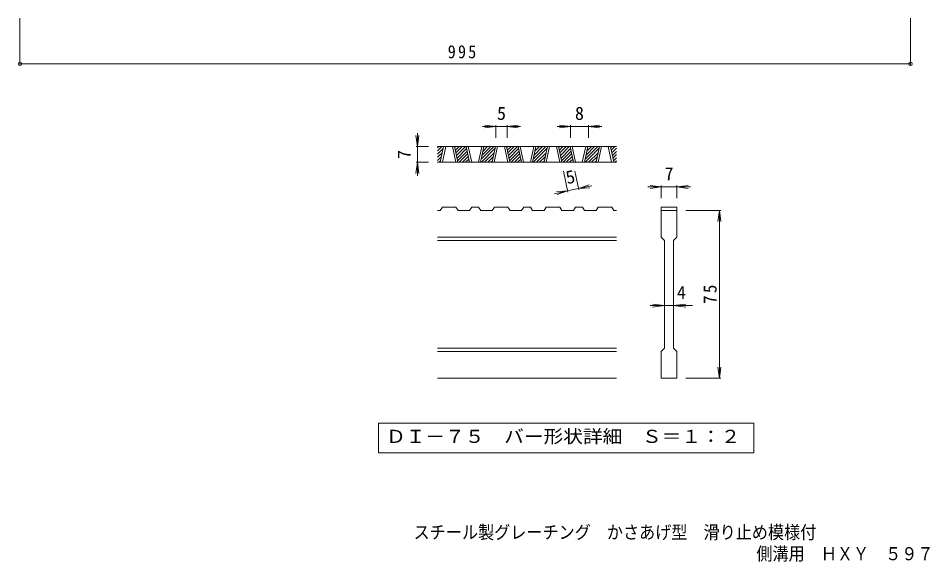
# Model space of a CAD drawing. Units: millimetres on the paper, enlarged 5 times, with parts at other scales. Extents: x -861 to 879, y -687 to 668.
# Drawn here: x -861 to 155, y -687 to -79 of the extents above; entities that cross this region are included whole.
import ezdxf
from ezdxf.enums import TextEntityAlignment as Align

# ---------------------------------------------------------------- set-up
doc = ezdxf.new("R2010")
doc.units = ezdxf.units.MM
doc.header["$LTSCALE"] = 5
doc.header["$PDMODE"] = 32
doc.header["$PDSIZE"] = 4
for name, color, linetype, lineweight in [('1-4_1-4ﾚｲﾔ', 7, 'Continuous', 9), ('D-0', 3, 'Continuous', 9), ('D-4', 7, 'Continuous', 9)]:
    doc.layers.add(name, color=color, linetype=linetype, lineweight=lineweight)
doc.layers.add('F-5_F-5ﾚｲﾔ', color=2, linetype='Continuous')
doc.styles.add('ＭＳ ゴシック', font='')
doc.styles.get('ＭＳ ゴシック').set_extended_font_data('MS Gothic')

msp = doc.modelspace()

# ---------------------------------------------------------------- linework, layer by layer
at = {"layer": '1-4_1-4ﾚｲﾔ'}
for p, q in [((-859.393, -79.335), (-859.393, -132.135)), ((135.607, -79.335), (135.607, -132.135)), ((-859.393, -130.335), (135.607, -130.335))]:
    msp.add_line(p, q, dxfattribs=at)
for p in [(-859.393, -130.335), (135.607, -130.335)]:
    msp.add_point(p, dxfattribs=at)
at = {"layer": 'D-0'}
for p, q in [((-192.812, -222.784), (-392.812, -222.784)), ((-392.812, -224.105), (-391.491, -222.784)), ((-392.812, -227.64), (-387.956, -222.784)), ((-389.944, -240.284), (-386.199, -222.784)), ((-387.444, -240.284), (-383.699, -222.784)), ((-376.199, -222.784), (-372.454, -240.284)), ((-373.699, -222.784), (-369.954, -240.284)), ((-373.455, -223.923), (-372.316, -222.784)), ((-372.832, -226.836), (-368.78, -222.784)), ((-372.209, -229.748), (-365.245, -222.784)), ((-371.586, -232.66), (-361.709, -222.784)), ((-357.171, -240.284), (-360.916, -222.784)), ((-354.671, -240.284), (-358.416, -222.784)), ((-343.426, -222.784), (-347.171, -240.284)), ((-340.916, -222.784), (-344.661, -240.284)), ((-343.918, -236.813), (-329.89, -222.784)), ((-342.955, -232.315), (-333.425, -222.784)), ((-341.993, -227.816), (-336.961, -222.784)), ((-341.03, -223.318), (-340.496, -222.784)), ((-331.878, -240.284), (-328.133, -222.784)), ((-329.378, -240.284), (-325.633, -222.784)), ((-318.133, -222.784), (-314.388, -240.284)), ((-315.633, -222.784), (-311.888, -240.284)), ((-315.389, -223.923), (-314.25, -222.784)), ((-314.766, -226.836), (-310.714, -222.784)), ((-314.143, -229.748), (-307.179, -222.784)), ((-313.519, -232.66), (-303.643, -222.784)), ((-299.105, -240.284), (-302.85, -222.784)), ((-296.605, -240.284), (-300.35, -222.784)), ((-285.36, -222.784), (-289.105, -240.284)), ((-282.85, -222.784), (-286.595, -240.284)), ((-285.852, -236.813), (-271.824, -222.784)), ((-284.889, -232.315), (-275.359, -222.784)), ((-283.927, -227.816), (-278.895, -222.784)), ((-282.964, -223.318), (-282.43, -222.784)), ((-273.812, -240.284), (-270.067, -222.784)), ((-271.312, -240.284), (-267.567, -222.784)), ((-260.067, -222.784), (-256.322, -240.284)), ((-257.567, -222.784), (-253.822, -240.284)), ((-257.323, -223.923), (-256.184, -222.784)), ((-256.7, -226.836), (-252.648, -222.784)), ((-256.077, -229.748), (-249.113, -222.784)), ((-255.453, -232.66), (-245.577, -222.784)), ((-241.039, -240.284), (-244.784, -222.784)), ((-238.539, -240.284), (-242.284, -222.784)), ((-227.294, -222.784), (-231.039, -240.284)), ((-224.784, -222.784), (-228.529, -240.284)), ((-227.786, -236.813), (-213.758, -222.784)), ((-226.823, -232.315), (-217.293, -222.784)), ((-225.861, -227.816), (-220.829, -222.784)), ((-224.898, -223.318), (-224.364, -222.784)), ((-215.746, -240.284), (-212.001, -222.784)), ((-213.246, -240.284), (-209.501, -222.784)), ((-202.001, -222.784), (-198.256, -240.284)), ((-199.501, -222.784), (-195.756, -240.284)), ((-199.257, -223.923), (-198.118, -222.784)), ((-198.634, -226.836), (-194.582, -222.784)), ((-392.812, -231.176), (-386.683, -225.047)), ((-392.812, -234.711), (-387.646, -229.546)), ((-370.962, -235.573), (-360.433, -225.043)), ((-370.339, -238.485), (-359.809, -227.955)), ((-368.603, -240.284), (-359.186, -230.868)), ((-343.854, -240.284), (-328.617, -225.047)), ((-340.319, -240.284), (-329.58, -229.546)), ((-312.896, -235.573), (-302.367, -225.043)), ((-312.273, -238.485), (-301.743, -227.955)), ((-310.537, -240.284), (-301.12, -230.868)), ((-285.788, -240.284), (-270.551, -225.047)), ((-282.253, -240.284), (-271.514, -229.546)), ((-254.83, -235.573), (-244.301, -225.043)), ((-254.207, -238.485), (-243.677, -227.955)), ((-252.471, -240.284), (-243.054, -230.868)), ((-227.722, -240.284), (-212.485, -225.047)), ((-224.187, -240.284), (-213.448, -229.546)), ((-198.011, -229.748), (-192.812, -224.549)), ((-197.387, -232.66), (-192.812, -228.084)), ((-196.764, -235.573), (-192.812, -231.62)), ((-392.812, -238.247), (-388.608, -234.044)), ((-192.812, -240.284), (-392.812, -240.284)), ((-391.314, -240.284), (-389.571, -238.542)), ((-365.067, -240.284), (-358.563, -233.78)), ((-361.532, -240.284), (-357.94, -236.692)), ((-357.996, -240.284), (-357.316, -239.604)), ((-336.783, -240.284), (-330.542, -234.044)), ((-333.248, -240.284), (-331.505, -238.542)), ((-307.001, -240.284), (-300.497, -233.78)), ((-303.466, -240.284), (-299.874, -236.692)), ((-299.93, -240.284), (-299.25, -239.604)), ((-278.717, -240.284), (-272.476, -234.044)), ((-275.182, -240.284), (-273.439, -238.542)), ((-248.935, -240.284), (-242.431, -233.78)), ((-245.4, -240.284), (-241.808, -236.692)), ((-241.864, -240.284), (-241.184, -239.604)), ((-220.651, -240.284), (-214.41, -234.044)), ((-217.116, -240.284), (-215.373, -238.542)), ((-196.141, -238.485), (-192.812, -235.155)), ((-194.405, -240.284), (-192.812, -238.691)), ((-389.901, -294.034), (-392.812, -294.034)), ((-389.901, -294.034), (-387.401, -290.284)), ((-372.411, -290.284), (-387.401, -290.284)), ((-372.411, -290.284), (-369.911, -294.034)), ((-357.128, -294.034), (-369.911, -294.034)), ((-357.128, -294.034), (-354.628, -290.284)), ((-347.128, -290.284), (-354.628, -290.284)), ((-347.128, -290.284), (-344.618, -294.034)), ((-331.835, -294.034), (-344.618, -294.034)), ((-331.835, -294.034), (-329.335, -290.284)), ((-314.345, -290.284), (-329.335, -290.284)), ((-314.345, -290.284), (-311.845, -294.034)), ((-299.062, -294.034), (-311.845, -294.034)), ((-299.062, -294.034), (-296.562, -290.284)), ((-289.062, -290.284), (-296.562, -290.284)), ((-289.062, -290.284), (-286.552, -294.034)), ((-273.768, -294.034), (-286.552, -294.034)), ((-273.768, -294.034), (-271.268, -290.284)), ((-256.279, -290.284), (-271.268, -290.284)), ((-256.279, -290.284), (-253.779, -294.034)), ((-240.996, -294.034), (-253.779, -294.034)), ((-240.996, -294.034), (-238.496, -290.284)), ((-230.996, -290.284), (-238.496, -290.284)), ((-230.996, -290.284), (-228.485, -294.034)), ((-215.702, -294.034), (-228.485, -294.034)), ((-215.702, -294.034), (-213.202, -290.284)), ((-198.212, -290.284), (-213.202, -290.284)), ((-198.212, -290.284), (-195.712, -294.034)), ((-192.812, -294.034), (-195.712, -294.034)), ((-142.812, -290.284), (-142.812, -294.034)), ((-142.812, -294.034), (-125.312, -294.034)), ((-142.812, -324.034), (-142.812, -294.034)), ((-125.312, -294.034), (-125.312, -324.034)), ((-192.812, -324.034), (-392.812, -324.034)), ((-142.812, -324.034), (-139.062, -327.784)), ((-129.062, -327.784), (-125.312, -324.034)), ((-192.812, -327.784), (-392.812, -327.784)), ((-139.062, -447.784), (-139.062, -327.784)), ((-129.062, -327.784), (-129.062, -447.784)), ((-192.812, -447.784), (-392.812, -447.784)), ((-192.812, -451.534), (-392.812, -451.534)), ((-142.812, -451.534), (-139.062, -447.784)), ((-142.812, -481.534), (-142.812, -451.534)), ((-129.062, -447.784), (-125.312, -451.534)), ((-125.312, -451.534), (-125.312, -481.534)), ((-192.812, -481.534), (-392.812, -481.534)), ((-125.312, -481.534), (-142.812, -481.534))]:
    msp.add_line(p, q, dxfattribs=at)
msp.add_lwpolyline([(-142.812, -290.284), (-125.312, -290.284), (-125.312, -294.034)], dxfattribs=at)
at = {"layer": 'D-0', "color": 7}
msp.add_lwpolyline([(-458.639, -531.534), (-458.639, -564.76), (-39.485, -564.76), (-39.485, -531.534)], close=True, dxfattribs=at)
at = {"layer": 'D-4'}
for p, q in [((-327.562, -200.284), (-342.562, -200.284)), ((-327.562, -200.284), (-339.955, -198.653)), ((-327.562, -200.284), (-339.955, -201.916)), ((-327.562, -198.784), (-327.562, -212.784)), ((-315.062, -200.284), (-327.562, -200.284)), ((-315.062, -200.284), (-302.669, -198.653)), ((-315.062, -198.784), (-315.062, -212.784)), ((-315.062, -200.284), (-302.669, -201.916)), ((-315.062, -200.284), (-300.062, -200.284)), ((-244.213, -200.284), (-259.213, -200.284)), ((-244.213, -200.284), (-256.606, -198.653)), ((-244.213, -200.284), (-256.606, -201.916)), ((-244.213, -198.784), (-244.213, -212.784)), ((-224.213, -200.284), (-244.213, -200.284)), ((-224.213, -200.284), (-211.82, -198.653)), ((-224.213, -198.784), (-224.213, -212.784)), ((-224.213, -200.284), (-211.82, -201.916)), ((-224.213, -200.284), (-209.213, -200.284)), ((-415.312, -222.784), (-416.943, -210.391)), ((-415.312, -222.784), (-415.312, -207.784)), ((-415.312, -222.784), (-413.68, -210.391)), ((-416.812, -222.784), (-402.812, -222.784)), ((-415.312, -222.784), (-415.312, -240.284)), ((-415.312, -240.284), (-416.943, -252.677)), ((-416.812, -240.284), (-402.812, -240.284)), ((-415.312, -240.284), (-413.68, -252.677)), ((-415.312, -240.284), (-415.312, -255.284)), ((-247.165, -273.703), (-252.223, -250.063)), ((-234.941, -271.087), (-239.44, -250.063)), ((-247.478, -272.236), (-262.146, -275.375)), ((-247.478, -272.236), (-259.939, -273.234)), ((-247.478, -272.236), (-259.256, -276.425)), ((-235.255, -269.62), (-247.478, -272.236)), ((-235.255, -269.62), (-223.478, -265.431)), ((-235.255, -269.62), (-220.587, -266.481)), ((-235.255, -269.62), (-222.795, -268.622)), ((-142.812, -267.784), (-157.812, -267.784)), ((-142.812, -267.784), (-155.205, -266.153)), ((-142.812, -267.784), (-155.205, -269.416)), ((-142.812, -266.284), (-142.812, -280.284)), ((-125.312, -267.784), (-142.812, -267.784)), ((-125.312, -267.784), (-112.919, -266.153)), ((-125.312, -266.284), (-125.312, -280.284)), ((-125.312, -267.784), (-112.919, -269.416)), ((-125.312, -267.784), (-110.312, -267.784)), ((-76.312, -294.034), (-115.312, -294.034)), ((-77.812, -294.034), (-79.443, -306.427)), ((-77.812, -294.034), (-76.18, -306.427)), ((-77.812, -481.534), (-77.812, -294.034)), ((-139.062, -400.284), (-155.312, -400.284)), ((-139.062, -400.284), (-152.705, -398.653)), ((-139.062, -400.284), (-152.705, -401.916)), ((-129.062, -400.284), (-139.062, -400.284)), ((-129.062, -400.284), (-115.419, -398.653)), ((-129.062, -400.284), (-115.419, -401.916)), ((-129.062, -400.284), (-107.812, -400.284)), ((-77.812, -481.534), (-79.443, -469.141)), ((-77.812, -481.534), (-76.18, -469.141)), ((-76.312, -481.534), (-115.312, -481.534))]:
    msp.add_line(p, q, dxfattribs=at)

# ---------------------------------------------------------------- texts
at = {"layer": '1-4_1-4ﾚｲﾔ', "color": 2, "insert": (-381.393, -124.335), "char_height": 14.66, "attachment_point": 7, "style": 'ＭＳ ゴシック'}
msp.add_mtext('\\T1.27;\\W0.9;995', dxfattribs=at)
at = {"layer": 'D-0', "color": 2, "style": 'ＭＳ ゴシック', "width": 1.1}
msp.add_text('ＤＩ－７５\u3000バー形状詳細\u3000Ｓ＝１：２', height=14.66, dxfattribs=at).set_placement((-450.312, -558.147), align=Align.BOTTOM_LEFT)
at = {"layer": 'D-4', "color": 2, "style": 'ＭＳ ゴシック'}
for s, p in [('5', (-326.312, -197.284)), ('8', (-239.213, -197.284)), ('7', (-139.062, -264.784)), ('4', (-125.312, -397.284))]:
    msp.add_text(s, height=14.66, dxfattribs=at).set_placement(p, align=Align.BOTTOM_LEFT)
for s, rotation, p in [('7', 90, (-418.312, -236.534)), ('5', 12.079, (-246.884, -269.041))]:
    msp.add_text(s, height=14.66, rotation=rotation, dxfattribs=at).set_placement(p, align=Align.BOTTOM_LEFT)
at = {"layer": 'D-4', "color": 2, "insert": (-80.812, -398.409), "char_height": 14.66, "attachment_point": 7, "rotation": 90, "style": 'ＭＳ ゴシック'}
msp.add_mtext('\\T1.27;\\W0.95;75', dxfattribs=at)
at = {"layer": 'F-5_F-5ﾚｲﾔ', "style": 'ＭＳ ゴシック', "width": 0.9}
for s, p in [('スチール製グレーチング\u3000かさあげ型\u3000滑り止め模様付\u3000', (-419.528, -665.234)), ('側溝用\u3000ＨＸＹ\u3000５９７５Ｂ', (-36.545, -689.202))]:
    msp.add_text(s, height=14.66, dxfattribs=at).set_placement(p, align=Align.BOTTOM_LEFT)

doc.saveas('drawing.dxf')
